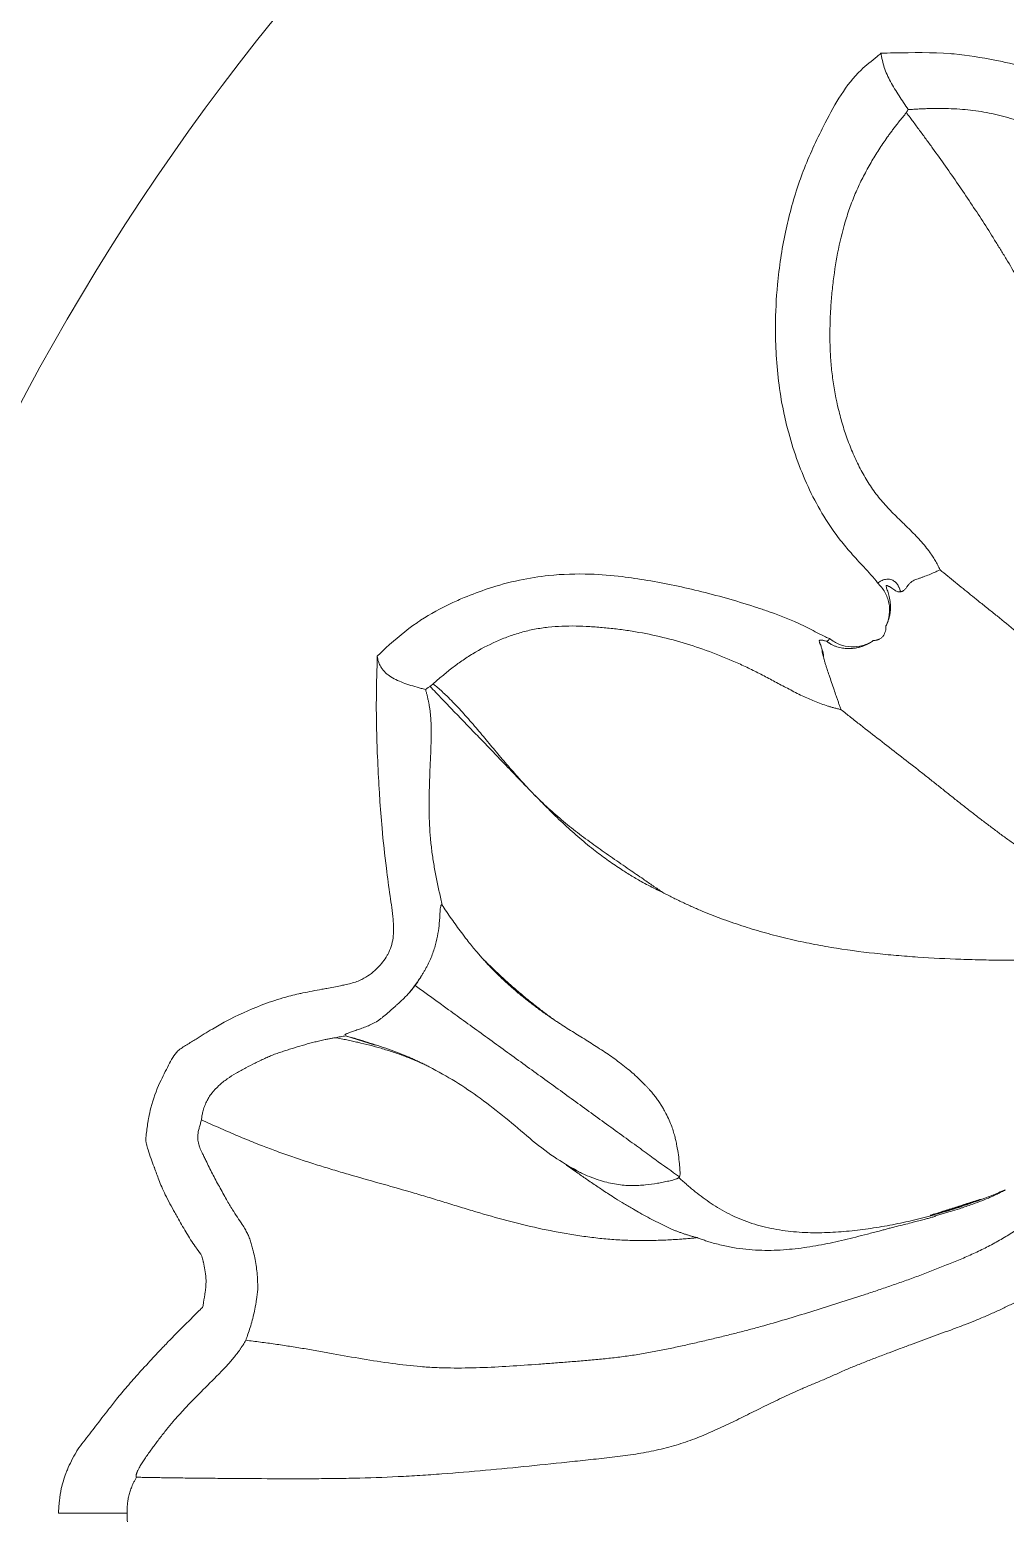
# Model space of a CAD drawing. Header units: millimetres. Extents: x 54 to 1314, y 20 to 614.
# Drawn here: x 383.802 to 384.98, y 188.37 to 190.163 of the extents above; entities that cross this region are included whole.
import ezdxf

# ---------------------------------------------------------------- set-up
doc = ezdxf.new("R2010")
doc.units = ezdxf.units.MM
doc.layers.add('A_РАЗМ.ОСНОВНЫЕ', color=4, linetype='Continuous', lineweight=13)
doc.layers.add('А_ШТУКАТУРКА ФАСАД', color=7, linetype='Continuous', lineweight=15)

# ---------------------------------------------------------------- blocks, each defined once
blk = doc.blocks.new('Филенка')
at = {"layer": 'А_ШТУКАТУРКА ФАСАД', "lineweight": 9}
blk.add_line((1.4905, 1.1825), (1.526, 1.1935), dxfattribs=at)
at = {"layer": 'А_ШТУКАТУРКА ФАСАД', "lineweight": 15}
for radius in [3.1268, 2.8768]:
    blk.add_arc((-0.6268, 0.6166), radius, 317.6514, 42.3486, dxfattribs=at)
at = {"layer": 'А_ШТУКАТУРКА ФАСАД', "lineweight": 9}
for points, knots in [([(0, 2.8346), (0.012, 2.8342), (0.0274, 2.8333), (0.0582, 2.8283), (0.0791, 2.8223), (0.1135, 2.8086), (0.1341, 2.7975), (0.1572, 2.7805), (0.1739, 2.7663), (0.1906, 2.748), (0.2038, 2.7303), (0.2136, 2.7174), (0.2326, 2.6974), (0.2553, 2.6862), (0.2863, 2.6762), (0.3087, 2.6716), (0.3349, 2.674), (0.3553, 2.6799), (0.3735, 2.6903), (0.3889, 2.6991), (0.402, 2.7049), (0.4146, 2.7085), (0.4314, 2.7113), (0.4447, 2.7122), (0.4567, 2.7128), (0.4659, 2.7132), (0.4844, 2.7118), (0.4987, 2.7047), (0.5157, 2.6913), (0.5233, 2.6826), (0.5311, 2.6683), (0.5373, 2.6518), (0.5385, 2.6338), (0.5408, 2.6007), (0.5449, 2.5725), (0.5496, 2.536), (0.5524, 2.5074), (0.5551, 2.4717), (0.5577, 2.4424), (0.5603, 2.4203), (0.5638, 2.4051), (0.5734, 2.3897), (0.5829, 2.3786), (0.5969, 2.3664), (0.6149, 2.3584), (0.635, 2.353), (0.6499, 2.3524), (0.6699, 2.3569), (0.6955, 2.3628), (0.7213, 2.3686), (0.7522, 2.3751), (0.7759, 2.3791), (0.8166, 2.3825), (0.8462, 2.3819), (0.8743, 2.3814), (0.8794, 2.3812)], [0.0130444, 0.0130444, 0.0130444, 0.0130444, 0.0408142, 0.0487485, 0.0852039, 0.0907986, 0.1340566, 0.1388652, 0.1570514, 0.1845201, 0.1958669, 0.2081117, 0.2221753, 0.2593851, 0.2652478, 0.2965348, 0.3118836, 0.3253384, 0.3451041, 0.3602721, 0.366089, 0.3785043, 0.3906656, 0.4053849, 0.4089554, 0.4181235, 0.4263245, 0.4522803, 0.4533158, 0.4757073, 0.4783855, 0.4909677, 0.5159659, 0.5200672, 0.5673619, 0.5818921, 0.6054404, 0.6341782, 0.6649293, 0.6734211, 0.6848943, 0.7012171, 0.7145606, 0.7184523, 0.7442779, 0.7591628, 0.765639, 0.7789267, 0.8060703, 0.8265993, 0.8404446, 0.8789223, 0.8821986, 0.9351204, 0.9471112, 0.9471112, 0.9471112, 0.9471112]), ([(0.8464, 2.3131), (0.8483, 2.3159), (0.852, 2.3215), (0.8576, 2.3299), (0.8629, 2.3384), (0.8679, 2.3469), (0.8722, 2.3554), (0.8756, 2.364), (0.8774, 2.3712), (0.8786, 2.3769), (0.8792, 2.3798), (0.8794, 2.3812)], [0, 0, 0, 0, 0.1250152, 0.2500303, 0.3750459, 0.5000524, 0.6250371, 0.7500095, 0.8749947, 0.9374957, 1, 1, 1, 1]), ([(0.8794, 2.3812), (0.8809, 2.38), (0.889, 2.3732), (0.9175, 2.3508), (0.9367, 2.317), (0.9592, 2.2724), (0.9704, 2.2474), (0.9847, 2.2066), (0.9962, 2.1634), (1.0049, 2.1061), (1.0073, 2.0562), (1.006, 2.0038), (1.0004, 1.9608), (0.9871, 1.9059), (0.9676, 1.8523), (0.9392, 1.8052), (0.9152, 1.7766), (0.8999, 1.76), (0.8883, 1.7477), (0.8835, 1.741)], [0.021125, 0.021125, 0.021125, 0.021125, 0.0288291, 0.0618897, 0.1613028, 0.1757831, 0.2541406, 0.2680302, 0.3440618, 0.4268514, 0.4922755, 0.5374919, 0.6307993, 0.6601366, 0.7536356, 0.8463752, 0.8724506, 0.901656, 0.9333859, 0.9333859, 0.9333859, 0.9333859]), ([(0.6419, 2.2802), (0.6426, 2.2803), (0.6439, 2.2804), (0.6459, 2.2807), (0.6482, 2.2811), (0.6509, 2.2815), (0.655, 2.2823), (0.6601, 2.2835), (0.6684, 2.2856), (0.6789, 2.2886), (0.6894, 2.2919), (0.6978, 2.2946), (0.704, 2.2966), (0.7103, 2.2986), (0.7187, 2.3013), (0.7293, 2.3044), (0.7421, 2.3077), (0.7551, 2.3103), (0.768, 2.3122), (0.7813, 2.3135), (0.7943, 2.3143), (0.8078, 2.3145), (0.8185, 2.3144), (0.8271, 2.3142), (0.8333, 2.3139), (0.8398, 2.3135), (0.8441, 2.3132), (0.8464, 2.3131)], [0, 0, 0, 0, 0.010481, 0.020967, 0.031467, 0.046829, 0.062745, 0.093835, 0.124917, 0.187329, 0.249822, 0.281022, 0.312205, 0.343376, 0.374536, 0.436823, 0.499113, 0.561558, 0.624347, 0.683801, 0.749856, 0.810241, 0.875317, 0.904197, 0.934657, 0.966616, 1, 1, 1, 1]), ([(1.143, 1.367), (1.1411, 1.3659), (1.1371, 1.3639), (1.1312, 1.3608), (1.1252, 1.3579), (1.1192, 1.355), (1.1131, 1.3522), (1.1069, 1.3494), (1.1008, 1.3467), (1.0885, 1.3415), (1.0697, 1.3342), (1.0445, 1.3255), (1.0187, 1.3178), (0.9926, 1.3111), (0.9661, 1.3053), (0.931, 1.2988), (0.8958, 1.2941), (0.8609, 1.2907), (0.8261, 1.2881), (0.7909, 1.2863), (0.7563, 1.2853), (0.7302, 1.285), (0.7044, 1.2853), (0.678, 1.2863), (0.6559, 1.2888), (0.6384, 1.2925), (0.6256, 1.2964), (0.6133, 1.3016), (0.6037, 1.3071), (0.5963, 1.3119), (0.5909, 1.3157), (0.5864, 1.319), (0.5828, 1.3217), (0.5792, 1.3243), (0.5747, 1.3276), (0.5693, 1.3314), (0.5637, 1.335), (0.5579, 1.3384), (0.552, 1.3416), (0.547, 1.3442), (0.543, 1.3462), (0.539, 1.3482), (0.5341, 1.3509), (0.5284, 1.3545), (0.5233, 1.3589), (0.5191, 1.3642), (0.5157, 1.37), (0.513, 1.3762), (0.511, 1.3815), (0.5095, 1.3858), (0.5081, 1.3901), (0.5062, 1.3954), (0.5038, 1.4017), (0.5012, 1.408), (0.4984, 1.4142), (0.4956, 1.4203), (0.4927, 1.4264), (0.4898, 1.4326), (0.487, 1.4387), (0.4835, 1.447), (0.4796, 1.4575), (0.4763, 1.4705), (0.4746, 1.4839), (0.4744, 1.4975), (0.4756, 1.5109), (0.478, 1.5242), (0.4811, 1.5372), (0.4842, 1.5478), (0.4868, 1.5561), (0.4895, 1.5644), (0.4944, 1.5787), (0.5048, 1.6069), (0.5169, 1.6387), (0.5282, 1.6711), (0.5349, 1.6916), (0.5394, 1.7061), (0.542, 1.7144), (0.5446, 1.7228), (0.5478, 1.7332), (0.5517, 1.7458), (0.5557, 1.7583), (0.5614, 1.775), (0.5689, 1.7957), (0.579, 1.8202), (0.5896, 1.8445), (0.6004, 1.8689), (0.6109, 1.8934), (0.6192, 1.9141), (0.6257, 1.9307), (0.6305, 1.9431), (0.6355, 1.9555), (0.6406, 1.9678), (0.6459, 1.9801), (0.6514, 1.9922), (0.6571, 2.0043), (0.6629, 2.0163), (0.668, 2.0262), (0.672, 2.034), (0.6762, 2.0419), (0.6815, 2.0517), (0.6879, 2.0634), (0.6944, 2.075), (0.7032, 2.0905), (0.7144, 2.1097), (0.7258, 2.1289), (0.7351, 2.1441), (0.7445, 2.1593), (0.7612, 2.1857), (0.781, 2.2154), (0.8013, 2.2447), (0.8143, 2.2628), (0.8248, 2.2773), (0.8327, 2.288), (0.8392, 2.2968), (0.8445, 2.3039), (0.8472, 2.3075), (0.8487, 2.3094)], [0, 0, 0, 0, 0.003876, 0.007765, 0.011666, 0.015578, 0.019499, 0.023428, 0.027363, 0.031303, 0.046799, 0.062548, 0.078011, 0.093953, 0.109752, 0.125481, 0.156726, 0.172311, 0.187894, 0.219093, 0.235632, 0.250339, 0.26598, 0.281649, 0.297251, 0.305083, 0.312923, 0.320653, 0.328364, 0.332238, 0.336126, 0.340026, 0.341977, 0.343928, 0.347828, 0.351724, 0.355618, 0.359515, 0.363421, 0.367336, 0.369295, 0.371252, 0.375163, 0.379076, 0.38303, 0.386943, 0.39088, 0.394838, 0.398795, 0.400776, 0.402756, 0.406712, 0.410662, 0.414607, 0.418553, 0.422501, 0.426453, 0.430408, 0.434364, 0.438309, 0.446162, 0.454009, 0.461932, 0.46979, 0.477611, 0.485484, 0.49338, 0.501215, 0.505123, 0.509027, 0.516831, 0.532446, 0.563695, 0.579307, 0.594916, 0.602715, 0.606612, 0.610508, 0.618297, 0.626082, 0.633864, 0.641645, 0.657208, 0.672792, 0.688404, 0.703993, 0.719559, 0.735126, 0.742915, 0.750705, 0.758492, 0.766273, 0.774048, 0.781818, 0.789586, 0.797352, 0.80512, 0.809005, 0.81289, 0.820663, 0.828439, 0.836219, 0.844001, 0.859577, 0.875166, 0.882966, 0.89077, 0.906374, 0.937582, 0.953188, 0.968791, 0.976593, 0.984394, 0.992196, 0.995731, 1, 1, 1, 1]), ([(0.8492, 2.3087), (0.8502, 2.3075), (0.8523, 2.305), (0.8554, 2.3013), (0.8584, 2.2974), (0.8615, 2.2936), (0.8645, 2.2896), (0.8675, 2.2856), (0.873, 2.278), (0.8807, 2.2667), (0.8904, 2.2511), (0.8994, 2.235), (0.9077, 2.2181), (0.915, 2.2005), (0.9233, 2.1762), (0.9313, 2.1447), (0.9364, 2.1126), (0.9391, 2.0867), (0.9409, 2.0607), (0.9414, 2.0344), (0.94, 2.0082), (0.9373, 1.9823), (0.9325, 1.9567), (0.9257, 1.9316), (0.9194, 1.9129), (0.9121, 1.8947), (0.9036, 1.877), (0.8938, 1.8602), (0.8844, 1.847), (0.8761, 1.8372), (0.8696, 1.8301), (0.8628, 1.8232), (0.857, 1.8176), (0.8524, 1.8131), (0.8477, 1.8086), (0.842, 1.8029), (0.8352, 1.796), (0.8288, 1.7888), (0.8237, 1.7826), (0.8199, 1.7775), (0.8169, 1.7731), (0.8138, 1.7682), (0.8108, 1.7626), (0.8089, 1.7588), (0.808, 1.7568)], [0, 0, 0, 0, 0.009074, 0.018126, 0.027164, 0.036191, 0.045214, 0.054239, 0.063271, 0.095468, 0.126552, 0.158325, 0.189241, 0.220651, 0.252317, 0.31527, 0.377685, 0.408894, 0.440163, 0.50308, 0.534561, 0.565828, 0.628031, 0.659177, 0.690479, 0.722052, 0.753483, 0.784486, 0.815247, 0.830628, 0.84605, 0.861519, 0.877024, 0.884782, 0.892539, 0.908039, 0.923499, 0.938908, 0.954229, 0.961978, 0.96947, 0.979567, 0.989736, 1, 1, 1, 1]), ([(0.8464, 2.3131), (0.8467, 2.3126), (0.8472, 2.3117), (0.8478, 2.3108), (0.8481, 2.3103)], [0, 0, 0, 0, 0.497418, 1, 1, 1, 1]), ([(0.808, 1.7568), (0.8049, 1.7543), (0.7987, 1.7493), (0.7895, 1.7417), (0.7803, 1.7342), (0.7711, 1.7268), (0.7612, 1.7188), (0.7505, 1.7102), (0.7352, 1.698), (0.7163, 1.6826), (0.6978, 1.6671), (0.6834, 1.6545), (0.6746, 1.6466), (0.6676, 1.6402), (0.6608, 1.6338), (0.6524, 1.6257), (0.6442, 1.6177), (0.6377, 1.6112), (0.6313, 1.6048), (0.6235, 1.5967), (0.6142, 1.587), (0.6052, 1.5772), (0.5963, 1.5673), (0.5877, 1.5572), (0.5794, 1.5469), (0.5714, 1.5362), (0.564, 1.525), (0.5573, 1.5131), (0.5518, 1.5002), (0.5478, 1.4865), (0.5455, 1.4722), (0.5451, 1.4576), (0.5466, 1.443), (0.55, 1.4285), (0.5546, 1.417), (0.5596, 1.4084), (0.5641, 1.4024), (0.5692, 1.3969), (0.5769, 1.3904), (0.5877, 1.3841), (0.602, 1.3796), (0.6167, 1.3787), (0.6285, 1.3805), (0.6375, 1.3828), (0.6463, 1.3855), (0.657, 1.3897), (0.6692, 1.3954), (0.6809, 1.4016), (0.6922, 1.4083), (0.7033, 1.4153), (0.7142, 1.4226), (0.725, 1.4301), (0.7356, 1.4379), (0.7463, 1.4458), (0.7552, 1.4526), (0.7624, 1.4581), (0.7696, 1.4637), (0.7768, 1.4694), (0.7841, 1.4751), (0.7914, 1.4809), (0.7988, 1.4868), (0.8062, 1.4927), (0.8137, 1.4986), (0.8231, 1.5061), (0.8383, 1.5181), (0.8576, 1.5331), (0.8809, 1.5512), (0.9004, 1.5663), (0.916, 1.5786), (0.9237, 1.5848), (0.9275, 1.5878)], [0, 0, 0, 0, 0.012593, 0.025173, 0.037704, 0.050153, 0.062487, 0.078207, 0.093733, 0.124964, 0.156181, 0.17181, 0.187428, 0.195229, 0.203026, 0.21862, 0.234226, 0.242038, 0.249854, 0.265479, 0.281098, 0.296716, 0.312339, 0.327966, 0.343561, 0.359121, 0.374667, 0.390267, 0.406019, 0.421779, 0.437397, 0.453039, 0.468723, 0.484287, 0.500005, 0.50784, 0.51569, 0.52359, 0.531416, 0.54713, 0.562778, 0.578508, 0.594262, 0.601978, 0.609921, 0.625619, 0.641312, 0.656924, 0.672499, 0.688061, 0.703621, 0.719185, 0.734754, 0.750331, 0.765921, 0.773723, 0.781532, 0.797156, 0.804955, 0.812747, 0.828321, 0.836109, 0.843901, 0.859503, 0.875126, 0.906331, 0.937542, 0.968774, 0.984457, 1, 1, 1, 1]), ([(0.8557, 1.7304), (0.8555, 1.7304), (0.8549, 1.7305), (0.8542, 1.7307), (0.8535, 1.731), (0.8525, 1.7315), (0.8514, 1.7323), (0.8502, 1.7335), (0.8491, 1.7348), (0.8482, 1.7361), (0.8474, 1.737), (0.8467, 1.738), (0.8455, 1.7397), (0.8435, 1.7417), (0.8407, 1.7436), (0.8377, 1.745), (0.8351, 1.746), (0.8329, 1.7467), (0.8307, 1.7474), (0.8268, 1.7488), (0.8213, 1.7509), (0.816, 1.7532), (0.8115, 1.7552), (0.8093, 1.7563), (0.808, 1.7568)], [0, 0, 0, 0, 0.01504, 0.030372, 0.045999, 0.061926, 0.091968, 0.124139, 0.155358, 0.186629, 0.202273, 0.217917, 0.249199, 0.31173, 0.374263, 0.43683, 0.499404, 0.530691, 0.561979, 0.624553, 0.749699, 0.874849, 0.929623, 1, 1, 1, 1]), ([(0.8557, 1.7304), (0.8558, 1.7307), (0.856, 1.7314), (0.8564, 1.7324), (0.8567, 1.7334), (0.8571, 1.7344), (0.8575, 1.7355), (0.858, 1.7365), (0.8585, 1.7376), (0.8594, 1.7391), (0.8604, 1.7405), (0.8617, 1.7419), (0.8633, 1.7433), (0.8654, 1.7445), (0.868, 1.7454), (0.871, 1.7457), (0.8739, 1.7454), (0.8767, 1.7446), (0.879, 1.7436), (0.8813, 1.7424), (0.8827, 1.7414), (0.8835, 1.741)], [0, 0, 0, 0, 0.007924, 0.01585, 0.023776, 0.031701, 0.040313, 0.047525, 0.05573, 0.063341, 0.079025, 0.094763, 0.126119, 0.1797, 0.251102, 0.36318, 0.500655, 0.618153, 0.750325, 0.863224, 1, 1, 1, 1]), ([(0.8835, 1.741), (0.88, 1.7378), (0.877, 1.734), (0.8724, 1.7258), (0.8707, 1.7213), (0.8689, 1.7121), (0.8687, 1.7073), (0.8699, 1.698), (0.8712, 1.6934), (0.8733, 1.6891)], [0, 0, 0, 0, 0.25, 0.25, 0.5, 0.5, 0.75, 0.75, 1, 1, 1, 1]), ([(0.9415, 1.6739), (0.9431, 1.6743), (0.9518, 1.6781), (0.9745, 1.6911), (1.0022, 1.7022), (1.0459, 1.7169), (1.0946, 1.731), (1.1495, 1.7425), (1.1945, 1.7493), (1.2343, 1.7526), (1.276, 1.7513), (1.3173, 1.7448), (1.3514, 1.7355), (1.3786, 1.7253), (1.4061, 1.7131), (1.4251, 1.7028), (1.4517, 1.6849), (1.4691, 1.6702), (1.4844, 1.6559), (1.4878, 1.6526)], [0.0386608, 0.0386608, 0.0386608, 0.0386608, 0.0465843, 0.0821209, 0.1656605, 0.1885996, 0.3006962, 0.4073035, 0.4566611, 0.5181337, 0.5977238, 0.6550002, 0.7172191, 0.7662841, 0.7930927, 0.8606941, 0.8691441, 0.9462714, 0.9691041, 0.9691041, 0.9691041, 0.9691041]), ([(0.8733, 1.6891), (0.873, 1.6897), (0.8724, 1.6909), (0.8716, 1.6927), (0.8708, 1.6946), (0.8702, 1.6965), (0.8693, 1.6994), (0.8685, 1.7032), (0.8679, 1.7078), (0.8678, 1.7123), (0.8681, 1.7181), (0.8693, 1.7247), (0.8713, 1.7313), (0.8728, 1.7354), (0.8731, 1.7373), (0.8728, 1.7379), (0.872, 1.7379), (0.8709, 1.7375), (0.8698, 1.7369), (0.8685, 1.7362), (0.8673, 1.7354), (0.8657, 1.7342), (0.8638, 1.7329), (0.8617, 1.7314), (0.8597, 1.7305), (0.8581, 1.7301), (0.8568, 1.7301), (0.8561, 1.7303), (0.8557, 1.7304)], [0, 0, 0, 0, 0.012235, 0.02466, 0.037286, 0.050125, 0.063187, 0.094691, 0.125529, 0.157078, 0.188235, 0.250621, 0.313379, 0.376045, 0.407427, 0.438892, 0.470276, 0.501479, 0.532706, 0.563981, 0.595285, 0.626592, 0.689112, 0.751423, 0.819478, 0.892532, 0.94499, 1, 1, 1, 1]), ([(0.8886, 1.6713), (0.8881, 1.6714), (0.8871, 1.6715), (0.8858, 1.6717), (0.8845, 1.672), (0.8833, 1.6723), (0.882, 1.6728), (0.8806, 1.6735), (0.8788, 1.6747), (0.8768, 1.6766), (0.8751, 1.6794), (0.8739, 1.6825), (0.8733, 1.6858), (0.8733, 1.688), (0.8733, 1.6891)], [0, 0, 0, 0, 0.054119, 0.105935, 0.155656, 0.20351, 0.249738, 0.313564, 0.37513, 0.50034, 0.621285, 0.750293, 0.870165, 1, 1, 1, 1]), ([(0.9275, 1.5878), (0.929, 1.5882), (0.9319, 1.5889), (0.9361, 1.59), (0.94, 1.5911), (0.9452, 1.5927), (0.9518, 1.5949), (0.9621, 1.5989), (0.975, 1.6047), (0.9902, 1.6125), (1.0055, 1.6206), (1.0205, 1.6287), (1.0357, 1.6364), (1.0562, 1.646), (1.0823, 1.6568), (1.1142, 1.6678), (1.1468, 1.6766), (1.1746, 1.682), (1.1969, 1.6852), (1.214, 1.687), (1.2309, 1.6884), (1.2479, 1.6891), (1.2646, 1.6889), (1.2813, 1.6877), (1.2978, 1.6853), (1.3138, 1.6814), (1.3293, 1.6764), (1.3493, 1.6683), (1.3682, 1.6583), (1.3857, 1.6469), (1.3959, 1.6394), (1.4037, 1.6333), (1.4094, 1.6285), (1.4149, 1.6238), (1.4185, 1.6206), (1.4203, 1.619)], [0, 0, 0, 0, 0.008467, 0.016436, 0.023907, 0.030884, 0.046389, 0.062056, 0.091835, 0.12486, 0.156256, 0.187654, 0.219043, 0.250439, 0.312911, 0.374976, 0.43688, 0.498957, 0.530756, 0.561615, 0.593707, 0.624372, 0.656032, 0.686955, 0.71855, 0.749955, 0.78113, 0.81228, 0.875041, 0.906987, 0.937606, 0.95331, 0.968769, 0.984411, 1, 1, 1, 1]), ([(0.8886, 1.6713), (0.8925, 1.6687), (0.8968, 1.6667), (0.906, 1.6641), (0.9107, 1.6636), (0.9202, 1.664), (0.9249, 1.665), (0.9337, 1.6684), (0.9379, 1.6708), (0.9415, 1.6739)], [0, 0, 0, 0, 0.25, 0.25, 0.5, 0.5, 0.75, 0.75, 1, 1, 1, 1]), ([(0.9448, 1.6705), (0.9446, 1.6703), (0.9442, 1.67), (0.9436, 1.6695), (0.9429, 1.669), (0.9421, 1.6684), (0.9403, 1.6672), (0.9376, 1.6657), (0.9342, 1.6644), (0.9298, 1.663), (0.9243, 1.6619), (0.9174, 1.6615), (0.9114, 1.662), (0.9066, 1.663), (0.9029, 1.664), (0.8993, 1.6653), (0.896, 1.6668), (0.8932, 1.6683), (0.8908, 1.6697), (0.8893, 1.6708), (0.8886, 1.6713)], [0, 0, 0, 0, 0.010558, 0.021069, 0.031624, 0.04698, 0.063052, 0.125926, 0.188908, 0.251241, 0.375289, 0.499816, 0.624896, 0.689277, 0.749353, 0.813782, 0.874791, 0.917772, 0.959486, 1, 1, 1, 1]), ([(0.9415, 1.6739), (0.9416, 1.6737), (0.9416, 1.6734), (0.9418, 1.6731), (0.942, 1.6727), (0.9424, 1.6723), (0.943, 1.6718), (0.9438, 1.6712), (0.9445, 1.6707), (0.9448, 1.6705)], [0, 0, 0, 0, 0.0833155, 0.1666986, 0.2501732, 0.3751278, 0.5000874, 0.7500385, 1, 1, 1, 1]), ([(0.9504, 1.6593), (0.9505, 1.66), (0.9508, 1.6614), (0.9514, 1.6635), (0.952, 1.6653), (0.9525, 1.6666), (0.9528, 1.6673), (0.9531, 1.6681), (0.9535, 1.669), (0.9538, 1.67), (0.9539, 1.6709), (0.9536, 1.6716), (0.9527, 1.6721), (0.9513, 1.672), (0.9497, 1.6718), (0.9483, 1.6714), (0.9466, 1.671), (0.9454, 1.6707), (0.9448, 1.6705)], [0, 0, 0, 0, 0.124583, 0.249162, 0.373753, 0.436064, 0.467226, 0.498389, 0.560671, 0.622827, 0.684839, 0.74688, 0.809556, 0.8731, 0.904471, 0.936216, 0.967199, 1, 1, 1, 1]), ([(0.9275, 1.5878), (0.928, 1.5891), (0.929, 1.5918), (0.9305, 1.5959), (0.932, 1.6001), (0.9339, 1.6055), (0.9362, 1.6124), (0.939, 1.6208), (0.9418, 1.629), (0.9441, 1.6357), (0.9457, 1.6406), (0.9469, 1.6445), (0.948, 1.6481), (0.9486, 1.6505), (0.9488, 1.6517)], [0, 0, 0, 0, 0.059042, 0.12039, 0.184045, 0.250005, 0.365128, 0.500006, 0.636849, 0.750009, 0.816353, 0.875004, 0.938858, 1, 1, 1, 1]), ([(0.9504, 1.6593), (0.9503, 1.6589), (0.9503, 1.6581), (0.9502, 1.6569), (0.9499, 1.6554), (0.9495, 1.6537), (0.9491, 1.6524), (0.9488, 1.6517)], [0, 0, 0, 0, 0.168262, 0.335043, 0.500356, 0.754841, 1, 1, 1, 1]), ([(0.9488, 1.6517), (0.9489, 1.6523), (0.9489, 1.6531), (0.9489, 1.6542), (0.949, 1.6551), (0.9491, 1.656), (0.9494, 1.6569), (0.9496, 1.6577), (0.9499, 1.6585), (0.9502, 1.659), (0.9504, 1.6593)], [0, 0, 0, 0, 0.249992, 0.384402, 0.49998, 0.634046, 0.750091, 0.846697, 0.929975, 1, 1, 1, 1]), ([(1.4296, 1.6122), (1.4313, 1.6127), (1.4347, 1.6136), (1.4415, 1.6155), (1.4497, 1.6179), (1.459, 1.6212), (1.4675, 1.6251), (1.4738, 1.629), (1.4781, 1.6327), (1.481, 1.6358), (1.4834, 1.6393), (1.4852, 1.6428), (1.4865, 1.6461), (1.4873, 1.6492), (1.4877, 1.6515), (1.4878, 1.6526)], [0, 0, 0, 0, 0.062503, 0.125006, 0.250012, 0.375021, 0.499995, 0.624948, 0.688977, 0.749946, 0.813641, 0.874975, 0.917304, 0.958976, 1, 1, 1, 1]), ([(1.4878, 1.6526), (1.488, 1.6414), (1.489, 1.614), (1.489, 1.5768), (1.4879, 1.5374), (1.4864, 1.5076), (1.4845, 1.4755), (1.4819, 1.4405), (1.4776, 1.401), (1.4726, 1.3644), (1.4694, 1.343), (1.468, 1.3261), (1.4676, 1.3114), (1.4723, 1.2969), (1.4795, 1.2844), (1.489, 1.2732), (1.5017, 1.2638), (1.5149, 1.258), (1.5238, 1.256), (1.5359, 1.2534), (1.5452, 1.2516), (1.5603, 1.2488), (1.5717, 1.2467), (1.5874, 1.2434), (1.6043, 1.239), (1.6341, 1.2289), (1.6625, 1.2158), (1.6883, 1.2013), (1.7038, 1.1915), (1.7178, 1.1828), (1.7315, 1.1747), (1.7384, 1.1607), (1.7452, 1.1478), (1.7534, 1.1312), (1.7598, 1.1134), (1.7634, 1.0975), (1.7653, 1.087), (1.7662, 1.0794), (1.7672, 1.0713), (1.7676, 1.0674), (1.7664, 1.0619), (1.7643, 1.0545), (1.7612, 1.0454), (1.7585, 1.0382), (1.7553, 1.0298), (1.7524, 1.0216), (1.7481, 1.0107), (1.7419, 0.9973), (1.7353, 0.9852), (1.7268, 0.9703), (1.7223, 0.9622), (1.7152, 0.9503), (1.7109, 0.9434), (1.7041, 0.9342), (1.6997, 0.9289), (1.6984, 0.9228), (1.6971, 0.9173), (1.6957, 0.9106), (1.6947, 0.9027), (1.6945, 0.8936), (1.6952, 0.8869), (1.6966, 0.8774), (1.6975, 0.8715), (1.6986, 0.8656), (1.7006, 0.8637), (1.7063, 0.8581), (1.7141, 0.8504), (1.7243, 0.8403), (1.7324, 0.8321), (1.7417, 0.8225), (1.7526, 0.8109), (1.7642, 0.7984), (1.7772, 0.7843), (1.7894, 0.7705), (1.8019, 0.7555), (1.8145, 0.7394), (1.8252, 0.7254), (1.8377, 0.7093), (1.8459, 0.6992), (1.8551, 0.6846), (1.8597, 0.6751), (1.8656, 0.6602), (1.8696, 0.6479), (1.8715, 0.634), (1.8724, 0.6239), (1.8727, 0.6189), (1.8729, 0.6166)], [0.0134857, 0.0134857, 0.0134857, 0.0134857, 0.0383961, 0.0742828, 0.096119, 0.1258074, 0.1405451, 0.1675631, 0.2036312, 0.2286441, 0.2496525, 0.2516819, 0.2663195, 0.2818831, 0.2847681, 0.2982866, 0.3141235, 0.3190063, 0.3301525, 0.3342685, 0.3465107, 0.3511887, 0.3685452, 0.3721282, 0.3867491, 0.4071873, 0.4415592, 0.4556113, 0.4727827, 0.4825484, 0.4921238, 0.5073108, 0.5159219, 0.5245095, 0.5486707, 0.5575349, 0.560417, 0.5725453, 0.5744716, 0.5783882, 0.5813502, 0.5867596, 0.5953437, 0.6028966, 0.6037503, 0.6152961, 0.6221993, 0.6298354, 0.6480062, 0.6527425, 0.6678374, 0.6686375, 0.6834728, 0.6859329, 0.6938684, 0.6984981, 0.6995281, 0.7064549, 0.7137643, 0.7169888, 0.7266794, 0.7285593, 0.7383691, 0.7403083, 0.7413677, 0.744244, 0.7579655, 0.7657337, 0.7763933, 0.7834651, 0.7953823, 0.811743, 0.8214032, 0.8379184, 0.8526378, 0.8647352, 0.8832087, 0.8918544, 0.909974, 0.9120381, 0.9300825, 0.9334375, 0.9474723, 0.958533, 0.9646904, 0.9698079, 0.9698079, 0.9698079, 0.9698079]), ([(1.3019, 1.4889), (1.3035, 1.4906), (1.3068, 1.4941), (1.3118, 1.4995), (1.3175, 1.5058), (1.324, 1.5132), (1.3337, 1.5244), (1.3433, 1.5358), (1.3527, 1.5471), (1.362, 1.5583), (1.3716, 1.5696), (1.3812, 1.5807), (1.3887, 1.5889), (1.3961, 1.5968), (1.4031, 1.6037), (1.4093, 1.6096), (1.4148, 1.6145), (1.4185, 1.6175), (1.4203, 1.619)], [0, 0, 0, 0, 0.039916, 0.081585, 0.125015, 0.184829, 0.250092, 0.376722, 0.439088, 0.500469, 0.625573, 0.691084, 0.750453, 0.815039, 0.875131, 0.91845, 0.960062, 1, 1, 1, 1]), ([(1.4241, 1.6161), (1.4217, 1.6136), (1.4167, 1.6083), (1.4065, 1.5976), (1.3936, 1.5842), (1.3783, 1.5683), (1.3629, 1.5524), (1.3477, 1.5365), (1.3317, 1.5199), (1.3166, 1.5041), (1.3063, 1.4935), (1.3019, 1.4889)], [0, 0, 0, 0, 0.058205, 0.125016, 0.250019, 0.375013, 0.500003, 0.62691, 0.749986, 0.890914, 1, 1, 1, 1]), ([(1.4241, 1.6161), (1.425, 1.6154), (1.4268, 1.6142), (1.4286, 1.6128), (1.4296, 1.6122)], [0, 0, 0, 0, 0.502195, 1, 1, 1, 1]), ([(1.4296, 1.6122), (1.4292, 1.611), (1.4284, 1.6084), (1.4274, 1.6046), (1.4265, 1.6005), (1.4256, 1.5965), (1.4249, 1.5924), (1.4241, 1.587), (1.4234, 1.5802), (1.4228, 1.5721), (1.4225, 1.5613), (1.4227, 1.5477), (1.4234, 1.5313), (1.4244, 1.5093), (1.4251, 1.4872), (1.4252, 1.4651), (1.4247, 1.4486), (1.4236, 1.4321), (1.4218, 1.4158), (1.4197, 1.4022), (1.4178, 1.3915), (1.4163, 1.3834), (1.4146, 1.3754), (1.4128, 1.3673), (1.4111, 1.3594), (1.41, 1.3542), (1.4095, 1.3517)], [0, 0, 0, 0, 0.014824, 0.030225, 0.046218, 0.062822, 0.07796, 0.094434, 0.125888, 0.157217, 0.188475, 0.250889, 0.313284, 0.375744, 0.501096, 0.562709, 0.625799, 0.687198, 0.749942, 0.812167, 0.843722, 0.874665, 0.906581, 0.937419, 0.970266, 1, 1, 1, 1]), ([(1.143, 1.367), (1.1469, 1.3696), (1.1546, 1.3749), (1.1681, 1.3842), (1.1844, 1.3954), (1.2036, 1.4086), (1.2237, 1.4227), (1.2435, 1.4372), (1.2597, 1.4499), (1.2721, 1.4605), (1.2813, 1.4687), (1.2902, 1.4772), (1.296, 1.483), (1.2989, 1.4859)], [0, 0, 0, 0, 0.071942, 0.143946, 0.250011, 0.375028, 0.499993, 0.625404, 0.749875, 0.813015, 0.87509, 0.93728, 1, 1, 1, 1]), ([(1.2989, 1.4859), (1.2962, 1.4831), (1.2904, 1.4771), (1.2788, 1.4654), (1.2639, 1.4509), (1.2456, 1.4344), (1.2278, 1.4196), (1.2108, 1.4067), (1.1958, 1.3964), (1.1819, 1.3877), (1.1705, 1.381), (1.1604, 1.3755), (1.1518, 1.3711), (1.1459, 1.3683), (1.143, 1.367)], [0, 0, 0, 0, 0.059851, 0.125383, 0.250569, 0.37535, 0.499847, 0.601031, 0.70035, 0.776309, 0.851648, 0.901511, 0.950951, 1, 1, 1, 1]), ([(1.3607, 1.2872), (1.362, 1.2887), (1.3649, 1.2919), (1.3692, 1.297), (1.3741, 1.303), (1.3799, 1.3102), (1.388, 1.3209), (1.3963, 1.3324), (1.404, 1.3435), (1.4078, 1.3491), (1.4095, 1.3517)], [0, 0, 0, 0, 0.075071, 0.158378, 0.249942, 0.359599, 0.500091, 0.750026, 0.883178, 1, 1, 1, 1]), ([(1.4095, 1.3517), (1.4096, 1.3517), (1.4098, 1.3518), (1.41, 1.3519), (1.4103, 1.3518), (1.4105, 1.3516), (1.4107, 1.3514), (1.4109, 1.351), (1.411, 1.3506), (1.4113, 1.3495), (1.4117, 1.3473), (1.412, 1.3433), (1.4122, 1.3383), (1.4127, 1.331), (1.4137, 1.3207), (1.4163, 1.3074), (1.4197, 1.2959), (1.4234, 1.2865), (1.4261, 1.2807), (1.4285, 1.2761), (1.4304, 1.2726), (1.4325, 1.2692), (1.4339, 1.267), (1.4347, 1.2659)], [0, 0, 0, 0, 0.0158, 0.031499, 0.047131, 0.06273, 0.07833, 0.093966, 0.109673, 0.125483, 0.186359, 0.250893, 0.311307, 0.375862, 0.500719, 0.624947, 0.750124, 0.81275, 0.874591, 0.906147, 0.937393, 0.968979, 1, 1, 1, 1]), ([(1.2747, 1.2133), (1.2766, 1.2148), (1.2805, 1.2176), (1.2863, 1.2219), (1.2918, 1.2262), (1.2992, 1.2319), (1.3083, 1.2393), (1.3191, 1.2484), (1.3298, 1.2577), (1.3401, 1.2672), (1.3505, 1.2771), (1.3572, 1.2837), (1.3607, 1.2872)], [0, 0, 0, 0, 0.064735, 0.127948, 0.189644, 0.24983, 0.375026, 0.499484, 0.622956, 0.749423, 0.870781, 1, 1, 1, 1]), ([(1.3607, 1.2872), (1.3593, 1.2856), (1.3566, 1.2826), (1.3523, 1.2781), (1.348, 1.2736), (1.3436, 1.2692), (1.3391, 1.2648), (1.3345, 1.2604), (1.3298, 1.2561), (1.325, 1.2518), (1.3182, 1.246), (1.3093, 1.2387), (1.2982, 1.23), (1.2866, 1.2215), (1.2787, 1.2161), (1.2747, 1.2133)], [0, 0, 0, 0, 0.054017, 0.10836, 0.163042, 0.218076, 0.273476, 0.329255, 0.385425, 0.442, 0.498991, 0.621223, 0.7454, 0.871625, 1, 1, 1, 1]), ([(1.4347, 1.2659), (1.4353, 1.2649), (1.4365, 1.263), (1.4385, 1.2602), (1.4404, 1.2574), (1.4426, 1.2543), (1.445, 1.2509), (1.4478, 1.2473), (1.4498, 1.2451), (1.4508, 1.2439)], [0, 0, 0, 0, 0.127261, 0.25295, 0.377163, 0.49996, 0.666371, 0.832882, 1, 1, 1, 1]), ([(1.4347, 1.2659), (1.4351, 1.2651), (1.436, 1.2635), (1.4375, 1.2612), (1.4389, 1.259), (1.4405, 1.2567), (1.4415, 1.2553), (1.4421, 1.2545)], [0, 0, 0, 0, 0.2008, 0.401177, 0.601154, 0.800753, 1, 1, 1, 1]), ([(1.4421, 1.2545), (1.4288, 1.2449), (1.4153, 1.2351), (1.3879, 1.2152), (1.3599, 1.195), (1.3314, 1.1743), (1.3101, 1.1588), (1.303, 1.1537), (1.2888, 1.1434), (1.2675, 1.128), (1.2463, 1.1126), (1.2251, 1.0972), (1.218, 1.092), (1.2038, 1.0818), (1.1897, 1.0715), (1.173, 1.0594), (1.1638, 1.0528), (1.1579, 1.0485), (1.1551, 1.0464), (1.1414, 1.0365), (1.1321, 1.0298), (1.1229, 1.0231)], [0, 0, 0, 0, 0.125, 0.125, 0.25, 0.375, 0.375, 0.4375, 0.4375, 0.5, 0.625, 0.625, 0.6875, 0.6875, 0.75, 0.8125, 0.84375, 0.84375, 0.875, 0.875, 1, 1, 1, 1]), ([(1.4508, 1.2439), (1.4502, 1.2446), (1.4489, 1.2461), (1.447, 1.2482), (1.4452, 1.2504), (1.4436, 1.2525), (1.4426, 1.2538), (1.4421, 1.2545)], [0, 0, 0, 0, 0.215071, 0.423158, 0.623529, 0.815817, 1, 1, 1, 1]), ([(1.4508, 1.2439), (1.4514, 1.2433), (1.4526, 1.242), (1.4544, 1.2402), (1.4562, 1.2384), (1.4579, 1.2367), (1.4597, 1.2351), (1.4614, 1.2335), (1.4637, 1.2315), (1.4663, 1.2292), (1.4694, 1.2264), (1.4724, 1.2237), (1.4763, 1.2202), (1.4802, 1.2169), (1.4842, 1.2138), (1.4883, 1.211), (1.4937, 1.208), (1.5002, 1.2051), (1.5054, 1.2031), (1.5094, 1.2017), (1.5134, 1.2003), (1.5178, 1.1988), (1.5216, 1.1975), (1.5239, 1.1966), (1.5254, 1.1959), (1.5264, 1.1954), (1.5268, 1.195), (1.527, 1.1949)], [0, 0, 0, 0, 0.021343, 0.042345, 0.063008, 0.083326, 0.103293, 0.122901, 0.142143, 0.178221, 0.213563, 0.248631, 0.285087, 0.356177, 0.389917, 0.427369, 0.501519, 0.570568, 0.641847, 0.678389, 0.713337, 0.787878, 0.856829, 0.893735, 0.929707, 0.965029, 1, 1, 1, 1]), ([(1.1518, 1.1198), (1.1523, 1.1205), (1.1535, 1.122), (1.1553, 1.1243), (1.1573, 1.1266), (1.1595, 1.1291), (1.1618, 1.1316), (1.1654, 1.1355), (1.1708, 1.1409), (1.1778, 1.1474), (1.1853, 1.1538), (1.1955, 1.1618), (1.2063, 1.1695), (1.2171, 1.1768), (1.228, 1.1838), (1.2418, 1.1924), (1.2556, 1.2009), (1.2651, 1.207), (1.2705, 1.2105), (1.2732, 1.2124), (1.2747, 1.2133)], [0, 0, 0, 0, 0.018511, 0.0379663, 0.0583786, 0.0797577, 0.1021111, 0.1254432, 0.1845486, 0.2499615, 0.3091654, 0.3750854, 0.5001514, 0.5626338, 0.6251215, 0.7501265, 0.8751286, 0.9376158, 0.966142, 1, 1, 1, 1]), ([(1.425, 1.1562), (1.4266, 1.157), (1.4298, 1.1587), (1.4347, 1.161), (1.4396, 1.1633), (1.4445, 1.1655), (1.4517, 1.1687), (1.4616, 1.1728), (1.4784, 1.1791), (1.4953, 1.1846), (1.5124, 1.1898), (1.521, 1.1923), (1.5256, 1.1936)], [0, 0, 0, 0, 0.0505816, 0.10088, 0.1509044, 0.2006639, 0.2501678, 0.371761, 0.4997111, 0.7495485, 0.866863, 1, 1, 1, 1]), ([(1.5383, 1.1914), (1.536, 1.1909), (1.5313, 1.1901), (1.5245, 1.1887), (1.5178, 1.1873), (1.5086, 1.1852), (1.497, 1.1824), (1.4828, 1.1785), (1.4686, 1.1741), (1.4557, 1.1695), (1.4444, 1.165), (1.4346, 1.1608), (1.4282, 1.1577), (1.425, 1.1562)], [0, 0, 0, 0, 0.060399, 0.119352, 0.176864, 0.232942, 0.356917, 0.47604, 0.605317, 0.730741, 0.821644, 0.911367, 1, 1, 1, 1]), ([(1.5256, 1.1936), (1.5277, 1.1933), (1.531, 1.1927), (1.5352, 1.192), (1.5373, 1.1916), (1.5383, 1.1914)], [0, 0, 0, 0, 0.500152, 0.761341, 1, 1, 1, 1]), ([(1.5383, 1.1914), (1.5397, 1.1911), (1.5424, 1.1907), (1.5465, 1.1899), (1.5515, 1.1889), (1.557, 1.1877), (1.5693, 1.1847), (1.5815, 1.1812), (1.5937, 1.1774), (1.5997, 1.1754), (1.6057, 1.1735), (1.6119, 1.1713), (1.6179, 1.1689), (1.6238, 1.1662), (1.6296, 1.1635), (1.6371, 1.1597), (1.6467, 1.1548), (1.6582, 1.1487), (1.6692, 1.1417), (1.6793, 1.1337), (1.6865, 1.126), (1.6912, 1.1193), (1.6942, 1.1138), (1.6967, 1.1079), (1.6982, 1.103), (1.6991, 1.0993), (1.6995, 1.0969), (1.6998, 1.0945), (1.7001, 1.093), (1.7002, 1.0923)], [0, 0, 0, 0, 0.019995, 0.040849, 0.062567, 0.094539, 0.125096, 0.249336, 0.280731, 0.311245, 0.340723, 0.373161, 0.405796, 0.435303, 0.467203, 0.497983, 0.558113, 0.623755, 0.686706, 0.749256, 0.812111, 0.843445, 0.874713, 0.909172, 0.94655, 0.959324, 0.973269, 0.986924, 1, 1, 1, 1]), ([(1.2465, 1.0307), (1.2559, 1.036), (1.276, 1.0472), (1.3039, 1.0699), (1.3328, 1.0946), (1.3624, 1.1179), (1.3931, 1.1389), (1.4144, 1.1504), (1.425, 1.1562)], [0, 0, 0, 0, 0.148275, 0.318459, 0.490637, 0.669089, 0.834257, 1, 1, 1, 1]), ([(1.1518, 1.1198), (1.1512, 1.119), (1.1501, 1.1175), (1.1485, 1.1153), (1.147, 1.1131), (1.145, 1.1101), (1.1427, 1.1064), (1.1394, 1.1006), (1.1359, 1.0936), (1.1327, 1.0859), (1.1303, 1.0789), (1.1285, 1.0726), (1.127, 1.0666), (1.1255, 1.0589), (1.124, 1.0496), (1.1229, 1.0407), (1.1223, 1.034), (1.1221, 1.03), (1.122, 1.027), (1.1222, 1.025), (1.1226, 1.0236), (1.1231, 1.0228), (1.1234, 1.0225), (1.1236, 1.0223)], [0, 0, 0, 0, 0.016003, 0.03179, 0.047379, 0.062788, 0.094276, 0.125819, 0.187359, 0.251176, 0.313824, 0.376113, 0.433568, 0.500782, 0.625806, 0.750751, 0.813206, 0.875691, 0.906994, 0.93837, 0.969335, 0.982723, 1, 1, 1, 1]), ([(1.7002, 1.0923), (1.6967, 1.0906), (1.6897, 1.0874), (1.6792, 1.0827), (1.6689, 1.0782), (1.6586, 1.0737), (1.6485, 1.0695), (1.6385, 1.0654), (1.6262, 1.0605), (1.6108, 1.0547), (1.5925, 1.0481), (1.5738, 1.0419), (1.5553, 1.036), (1.5367, 1.0304), (1.5119, 1.0231), (1.4807, 1.0143), (1.4495, 1.0054), (1.4277, 0.999), (1.4153, 0.9952), (1.4029, 0.9914), (1.3873, 0.9866), (1.3625, 0.979), (1.3312, 0.9701), (1.2933, 0.9608), (1.2614, 0.9547), (1.2358, 0.9508), (1.2197, 0.9489), (1.2068, 0.9477), (1.1971, 0.947), (1.1874, 0.9465), (1.1777, 0.9463), (1.168, 0.9462), (1.1583, 0.9463), (1.1486, 0.9465), (1.1393, 0.9468), (1.1297, 0.9473), (1.121, 0.9479), (1.1131, 0.9485), (1.107, 0.9491), (1.1032, 0.9495), (1.1015, 0.9497)], [0, 0, 0, 0, 0.018594, 0.037037, 0.055274, 0.073254, 0.090931, 0.108263, 0.125209, 0.155041, 0.187783, 0.219041, 0.250295, 0.281549, 0.312807, 0.375337, 0.437866, 0.469104, 0.484718, 0.500332, 0.53156, 0.562791, 0.625277, 0.68776, 0.750241, 0.781481, 0.812686, 0.828286, 0.843891, 0.85951, 0.875153, 0.890793, 0.906406, 0.921994, 0.937559, 0.952002, 0.968673, 0.980795, 0.991268, 1, 1, 1, 1]), ([(1.7002, 1.0923), (1.7006, 1.0906), (1.7014, 1.0874), (1.7028, 1.0827), (1.704, 1.078), (1.7046, 1.0736), (1.7046, 1.0696), (1.7042, 1.0659), (1.7034, 1.0623), (1.7019, 1.0577), (1.6996, 1.0529), (1.697, 1.0477), (1.6942, 1.0418), (1.6909, 1.0349), (1.687, 1.027), (1.6828, 1.0192), (1.6785, 1.0114), (1.6742, 1.0035), (1.669, 0.9941), (1.6633, 0.9844), (1.6567, 0.9744), (1.6515, 0.9667), (1.6475, 0.9601), (1.6446, 0.9548), (1.6422, 0.9495), (1.6404, 0.9439), (1.6387, 0.9381), (1.6369, 0.9312), (1.6353, 0.9231), (1.6337, 0.914), (1.6327, 0.9048), (1.6323, 0.8976), (1.6322, 0.8925), (1.6321, 0.8894), (1.6321, 0.8864), (1.6325, 0.8834), (1.6329, 0.8803), (1.6334, 0.8765), (1.634, 0.8723), (1.635, 0.8662), (1.6365, 0.8587), (1.6387, 0.8497), (1.6413, 0.8411), (1.6434, 0.8349), (1.6447, 0.831), (1.6454, 0.8291), (1.646, 0.8273), (1.6464, 0.8262), (1.6466, 0.8256)], [0, 0, 0, 0, 0.018466, 0.036412, 0.053863, 0.070971, 0.084622, 0.097247, 0.110116, 0.123774, 0.148279, 0.165876, 0.185006, 0.21552, 0.24622, 0.275974, 0.307538, 0.338366, 0.368853, 0.417947, 0.454849, 0.491891, 0.51388, 0.534318, 0.553183, 0.57389, 0.594641, 0.615442, 0.647172, 0.678908, 0.710309, 0.742207, 0.752952, 0.763555, 0.773954, 0.783837, 0.794559, 0.806192, 0.823634, 0.838403, 0.870572, 0.902814, 0.935216, 0.967458, 0.9757, 0.983724, 0.991892, 1, 1, 1, 1]), ([(1.6466, 0.8256), (1.6437, 0.8253), (1.6377, 0.8246), (1.6259, 0.8231), (1.6112, 0.8211), (1.5936, 0.8184), (1.576, 0.8156), (1.5584, 0.8125), (1.5351, 0.8083), (1.5056, 0.803), (1.4704, 0.7975), (1.4409, 0.7941), (1.4174, 0.7926), (1.3936, 0.7919), (1.3637, 0.7924), (1.3281, 0.7942), (1.2984, 0.7963), (1.2747, 0.7981), (1.2599, 0.7993), (1.248, 0.8002), (1.2362, 0.8012), (1.2214, 0.8025), (1.2037, 0.8043), (1.1861, 0.8065), (1.1686, 0.8092), (1.1541, 0.8118), (1.1427, 0.8141), (1.1341, 0.8158), (1.1256, 0.8176), (1.1144, 0.8201), (1.1005, 0.8232), (1.0841, 0.8271), (1.068, 0.831), (1.0521, 0.8349), (1.0364, 0.839), (1.0158, 0.8446), (0.9905, 0.852), (0.9604, 0.8613), (0.9303, 0.8708), (0.9049, 0.8789), (0.8842, 0.8858), (0.8685, 0.8911), (0.8526, 0.8967), (0.8366, 0.9025), (0.8204, 0.9087), (0.8041, 0.915), (0.7878, 0.9216), (0.7743, 0.9274), (0.7636, 0.9323), (0.753, 0.9374), (0.74, 0.9442), (0.7249, 0.9531), (0.7097, 0.9634), (0.6974, 0.9732), (0.6875, 0.9821), (0.6792, 0.9904), (0.6699, 1.0001), (0.6591, 1.0119), (0.6477, 1.0242), (0.6371, 1.0352), (0.6283, 1.044), (0.6215, 1.0506), (0.6155, 1.0564), (0.612, 1.06), (0.6103, 1.0616)], [0, 0, 0, 0, 0.00786, 0.015636, 0.031274, 0.046908, 0.062542, 0.078178, 0.093815, 0.125088, 0.157061, 0.187594, 0.203058, 0.218862, 0.250071, 0.281257, 0.312459, 0.32807, 0.343684, 0.35149, 0.359295, 0.374905, 0.39052, 0.406124, 0.421704, 0.437282, 0.445078, 0.452885, 0.4607, 0.468509, 0.484125, 0.499756, 0.515387, 0.531018, 0.54664, 0.562255, 0.593488, 0.624733, 0.655977, 0.687224, 0.702828, 0.718417, 0.734012, 0.749639, 0.765283, 0.780929, 0.796575, 0.812217, 0.820041, 0.82785, 0.843404, 0.858889, 0.874346, 0.892064, 0.900845, 0.909973, 0.923477, 0.936982, 0.953343, 0.968492, 0.977963, 0.986496, 0.993717, 1, 1, 1, 1]), ([(1.1236, 1.0223), (1.1223, 1.0211), (1.1193, 1.0185), (1.1149, 1.0147), (1.1104, 1.0107), (1.1044, 1.0058), (1.0967, 0.9997), (1.0871, 0.9927), (1.0768, 0.986), (1.0658, 0.9797), (1.054, 0.974), (1.0416, 0.969), (1.0287, 0.9648), (1.011, 0.9603), (0.9928, 0.9574), (0.9746, 0.956), (0.9565, 0.9554), (0.9341, 0.9561), (0.9121, 0.9581), (0.8947, 0.9604), (0.8817, 0.9624), (0.8688, 0.9647), (0.8559, 0.9673), (0.8431, 0.9701), (0.826, 0.9743), (0.8088, 0.979), (0.7918, 0.9842), (0.779, 0.9884), (0.7665, 0.9928), (0.7553, 0.9969), (0.7456, 1.0007), (0.7373, 1.004), (0.7319, 1.0063), (0.7292, 1.0075)], [0, 0, 0, 0, 0.014024, 0.03109, 0.046629, 0.062155, 0.093162, 0.124129, 0.155151, 0.186419, 0.218306, 0.249558, 0.280944, 0.312577, 0.375476, 0.406858, 0.438394, 0.501369, 0.563891, 0.595095, 0.62629, 0.657489, 0.688704, 0.719944, 0.751221, 0.813935, 0.846018, 0.876546, 0.908013, 0.938492, 0.95922, 0.979717, 1, 1, 1, 1]), ([(1.2591, 1.0372), (1.2582, 1.0366), (1.2563, 1.0356), (1.2535, 1.034), (1.2508, 1.0325), (1.248, 1.031), (1.2452, 1.0296), (1.2424, 1.0283), (1.2396, 1.027), (1.2341, 1.0245), (1.226, 1.0213), (1.2156, 1.0179), (1.2057, 1.0154), (1.1963, 1.0138), (1.1874, 1.0128), (1.1793, 1.0126), (1.1714, 1.0128), (1.1614, 1.0136), (1.1517, 1.015), (1.1425, 1.0167), (1.1368, 1.0179), (1.1324, 1.0189), (1.1291, 1.0198), (1.1268, 1.0205), (1.1254, 1.0211), (1.1247, 1.0215), (1.1241, 1.0218), (1.1238, 1.0221), (1.1236, 1.0223)], [0, 0, 0, 0, 0.015305, 0.030659, 0.046073, 0.061563, 0.077141, 0.092821, 0.108616, 0.124538, 0.185778, 0.249039, 0.31035, 0.374132, 0.436643, 0.499239, 0.558338, 0.624387, 0.749515, 0.812909, 0.87467, 0.905939, 0.937193, 0.96845, 0.976719, 0.984135, 0.992307, 1, 1, 1, 1]), ([(1.208, 1.0022), (1.2103, 1.0037), (1.2146, 1.0065), (1.221, 1.0109), (1.2273, 1.0151), (1.2355, 1.0207), (1.2461, 1.0281), (1.2546, 1.034), (1.2591, 1.0372)], [0, 0, 0, 0, 0.133311, 0.249974, 0.373626, 0.499931, 0.731693, 1, 1, 1, 1]), ([(0.7292, 1.0075), (0.7299, 1.007), (0.7315, 1.0062), (0.734, 1.0049), (0.7365, 1.0036), (0.7399, 1.002), (0.7443, 0.9999), (0.7513, 0.9969), (0.7602, 0.9932), (0.7699, 0.9897), (0.7771, 0.9872), (0.7844, 0.9848), (0.7912, 0.9827), (0.7985, 0.9805), (0.804, 0.9789), (0.8095, 0.9774), (0.8131, 0.9764), (0.8149, 0.9759)], [0, 0, 0, 0, 0.029388, 0.060018, 0.091896, 0.12503, 0.184879, 0.250116, 0.375224, 0.500251, 0.583546, 0.625185, 0.750079, 0.814725, 0.874988, 0.939027, 1, 1, 1, 1]), ([(0.8195, 0.9766), (0.8179, 0.9771), (0.8145, 0.978), (0.8094, 0.9795), (0.8034, 0.9812), (0.7965, 0.9833), (0.7862, 0.9866), (0.7762, 0.9899), (0.766, 0.9935), (0.7609, 0.9954), (0.758, 0.9964)], [0, 0, 0, 0, 0.080378, 0.163747, 0.250114, 0.371309, 0.500199, 0.750104, 0.858993, 1, 1, 1, 1]), ([(0.758, 0.9964), (0.7607, 0.9955), (0.7659, 0.9939), (0.7763, 0.9906), (0.7866, 0.9873), (0.7969, 0.984), (0.8047, 0.9815), (0.8123, 0.9791), (0.8174, 0.9775), (0.8198, 0.9767)], [0, 0, 0, 0, 0.129522, 0.249843, 0.499695, 0.627383, 0.749823, 0.87716, 1, 1, 1, 1]), ([(1.1314, 0.9596), (1.1326, 0.9601), (1.1359, 0.9617), (1.1425, 0.9649), (1.1544, 0.9708), (1.1667, 0.9774), (1.1794, 0.9846), (1.1893, 0.9905), (1.1992, 0.9966), (1.2054, 1.0005), (1.208, 1.0022)], [0, 0, 0, 0, 0.04432, 0.125, 0.249998, 0.499986, 0.600894, 0.749991, 0.893058, 1, 1, 1, 1]), ([(0.8131, 0.9756), (0.8147, 0.9751), (0.8178, 0.9743), (0.8224, 0.973), (0.8277, 0.9716), (0.8338, 0.97), (0.8412, 0.9681), (0.8494, 0.966), (0.8583, 0.9638), (0.8642, 0.9623), (0.8672, 0.9616)], [0, 0, 0, 0, 0.085676, 0.168991, 0.249981, 0.374035, 0.499966, 0.661372, 0.827994, 1, 1, 1, 1]), ([(0.8672, 0.9616), (0.8688, 0.9612), (0.872, 0.9603), (0.8768, 0.959), (0.8823, 0.9575), (0.8887, 0.9559), (0.8981, 0.9534), (0.9097, 0.9504), (0.9236, 0.947), (0.9374, 0.9439), (0.9512, 0.9411), (0.9652, 0.9386), (0.9793, 0.9366), (0.9936, 0.9352), (1.0083, 0.9343), (1.0233, 0.9343), (1.0386, 0.9351), (1.0516, 0.9367), (1.0621, 0.9385), (1.0701, 0.9402), (1.078, 0.9421), (1.085, 0.9441), (1.0911, 0.946), (1.0964, 0.9478), (1.0998, 0.949), (1.1015, 0.9497)], [0, 0, 0, 0, 0.020338, 0.041169, 0.062498, 0.09306, 0.124962, 0.187454, 0.249989, 0.312491, 0.374941, 0.437348, 0.499746, 0.562218, 0.624919, 0.687468, 0.749673, 0.811911, 0.843634, 0.874684, 0.906274, 0.937393, 0.958516, 0.979379, 1, 1, 1, 1]), ([(1.1015, 0.9497), (1.1028, 0.95), (1.1054, 0.9507), (1.1092, 0.9518), (1.1129, 0.9529), (1.1166, 0.9541), (1.1203, 0.9554), (1.124, 0.9567), (1.1277, 0.9581), (1.1302, 0.9591), (1.1314, 0.9596)], [0, 0, 0, 0, 0.13147, 0.259157, 0.383114, 0.503397, 0.628773, 0.75271, 0.875395, 1, 1, 1, 1]), ([(0.9189, 0.7913), (0.9168, 0.7922), (0.9125, 0.7939), (0.9058, 0.7966), (0.899, 0.7993), (0.8919, 0.8021), (0.8846, 0.8049), (0.8771, 0.8077), (0.868, 0.8112), (0.8569, 0.8154), (0.8441, 0.8201), (0.8309, 0.825), (0.8136, 0.8313), (0.7961, 0.8377), (0.7787, 0.8443), (0.7657, 0.8494), (0.753, 0.8547), (0.7402, 0.8604), (0.7276, 0.8663), (0.7192, 0.8705), (0.7151, 0.8726)], [0, 0, 0, 0, 0.0328883, 0.0666826, 0.1013854, 0.1369939, 0.1735033, 0.2109086, 0.2492042, 0.3087889, 0.3747577, 0.4375644, 0.5001899, 0.6250364, 0.6902146, 0.7496987, 0.8133191, 0.8745835, 0.9376114, 1, 1, 1, 1]), ([(1.6466, 0.8256), (1.6471, 0.8247), (1.6482, 0.8229), (1.6499, 0.8202), (1.6516, 0.8174), (1.654, 0.8139), (1.6572, 0.8095), (1.6625, 0.8028), (1.6698, 0.7945), (1.683, 0.7809), (1.6989, 0.7651), (1.7142, 0.7495), (1.7254, 0.7376), (1.734, 0.7279), (1.7424, 0.7177), (1.7491, 0.7091), (1.7545, 0.7021), (1.7583, 0.6969), (1.7621, 0.6917), (1.7659, 0.6864), (1.7694, 0.6812), (1.7721, 0.677), (1.774, 0.6738), (1.7752, 0.6717), (1.7762, 0.6699), (1.7769, 0.6684), (1.7773, 0.6675), (1.7775, 0.6671)], [0, 0, 0, 0, 0.015428, 0.030983, 0.046672, 0.062499, 0.092934, 0.124659, 0.184756, 0.249727, 0.392414, 0.499661, 0.56038, 0.624761, 0.685355, 0.749945, 0.781247, 0.812535, 0.843812, 0.875121, 0.908038, 0.937245, 0.953389, 0.968423, 0.979266, 0.989772, 1, 1, 1, 1]), ([(0.9779, 0.7659), (0.9758, 0.7667), (0.9716, 0.7685), (0.9652, 0.7711), (0.9587, 0.7738), (0.9522, 0.7766), (0.9457, 0.7794), (0.9391, 0.7823), (0.9324, 0.7852), (0.9257, 0.7882), (0.9212, 0.7903), (0.9189, 0.7913)], [0, 0, 0, 0, 0.108845, 0.218236, 0.328181, 0.43869, 0.549771, 0.661433, 0.773685, 0.886538, 1, 1, 1, 1]), ([(1.7787, 0.6602), (1.7775, 0.6602), (1.7752, 0.6601), (1.7716, 0.66), (1.7677, 0.6599), (1.7626, 0.6598), (1.7562, 0.6597), (1.7475, 0.6596), (1.7373, 0.6594), (1.7215, 0.6592), (1.7001, 0.659), (1.6651, 0.6586), (1.6297, 0.6584), (1.5946, 0.6583), (1.5683, 0.6583), (1.5419, 0.6585), (1.5066, 0.6591), (1.4714, 0.6603), (1.4362, 0.6623), (1.401, 0.6647), (1.3571, 0.6685), (1.3045, 0.6735), (1.2609, 0.6781), (1.2307, 0.6813), (1.2136, 0.6832), (1.2008, 0.6846), (1.1881, 0.6863), (1.1713, 0.6887), (1.1507, 0.6925), (1.1268, 0.6986), (1.1041, 0.7065), (1.0824, 0.7156), (1.0649, 0.7238), (1.051, 0.7305), (1.0406, 0.7357), (1.0303, 0.7408), (1.02, 0.7459), (1.0096, 0.751), (0.9991, 0.756), (0.9886, 0.761), (0.9814, 0.7643), (0.9779, 0.7659)], [0, 0, 0, 0, 0.003975, 0.008289, 0.012942, 0.017935, 0.026282, 0.035858, 0.048831, 0.062759, 0.092411, 0.125549, 0.188341, 0.219734, 0.251133, 0.282546, 0.313938, 0.37667, 0.408031, 0.439394, 0.502148, 0.564853, 0.627222, 0.658385, 0.673994, 0.689635, 0.705321, 0.721067, 0.752449, 0.783455, 0.814278, 0.845116, 0.876048, 0.891548, 0.907062, 0.922581, 0.938096, 0.953492, 0.969089, 0.984739, 1, 1, 1, 1]), ([(1.7779, 0.6664), (1.7778, 0.6665), (1.7777, 0.6668), (1.7776, 0.667), (1.7775, 0.6671)], [0, 0, 0, 0, 0.498178, 1, 1, 1, 1]), ([(1.7778, 0.6664), (1.7779, 0.6662), (1.7781, 0.6657), (1.7783, 0.6651), (1.7785, 0.6644), (1.7787, 0.6637), (1.779, 0.6629), (1.7791, 0.6618), (1.7791, 0.661), (1.7789, 0.6605), (1.7787, 0.6603), (1.7787, 0.6602)], [0, 0, 0, 0, 0.062675, 0.125333, 0.188134, 0.251237, 0.373465, 0.500744, 0.7515, 0.872101, 1, 1, 1, 1]), ([(1.7787, 0.6602), (1.7792, 0.6592), (1.7804, 0.6571), (1.7821, 0.6536), (1.7839, 0.6495), (1.7858, 0.6447), (1.7875, 0.6391), (1.7888, 0.6335), (1.7895, 0.6279), (1.7899, 0.6223), (1.7899, 0.6185), (1.7899, 0.6166)], [0, 0, 0, 0, 0.076839, 0.160042, 0.249463, 0.375131, 0.500919, 0.633773, 0.74989, 0.870935, 1, 1, 1, 1]), ([(1.7787, 0.5729), (1.7791, 0.5737), (1.7801, 0.5754), (1.7814, 0.578), (1.7826, 0.5806), (1.7841, 0.5841), (1.7858, 0.5885), (1.7875, 0.594), (1.7887, 0.5995), (1.7895, 0.6051), (1.7899, 0.6108), (1.7899, 0.6146), (1.7899, 0.6166)], [0, 0, 0, 0, 0.06478, 0.127921, 0.189468, 0.249467, 0.377666, 0.500922, 0.625597, 0.749893, 0.869732, 1, 1, 1, 1])]:
    blk.add_open_spline(points, degree=3, knots=knots, dxfattribs=at)
for points, degree in [([(0.8487, 2.3094), (0.8485, 2.3097), (0.8483, 2.31), (0.8481, 2.3103)], 3), ([(0.8487, 2.3094), (0.8489, 2.3092), (0.849, 2.309), (0.8492, 2.3087)], 3), ([(1.4203, 1.619), (1.4215, 1.618), (1.4228, 1.6171), (1.4241, 1.6161)], 3), ([(1.3019, 1.4889), (1.3009, 1.4879), (1.2999, 1.4869), (1.2989, 1.4859)], 3), ([(1.5259, 1.1939), (1.5256, 1.1936)], 1), ([(0.8149, 0.9759), (0.8143, 0.9758), (0.8137, 0.9757), (0.8131, 0.9756)], 3), ([(1.7779, 0.6664), (1.7778, 0.6664), (1.7778, 0.6664), (1.7778, 0.6664)], 3), ([(1.7779, 0.6664), (1.7778, 0.6664), (1.7778, 0.6664), (1.7778, 0.6664)], 3), ([(1.7899, 0.6166), (1.8175, 0.6166), (1.8452, 0.6166), (1.8729, 0.6166)], 3)]:
    blk.add_open_spline(points, degree=degree, dxfattribs=at)

msp = doc.modelspace()

# ---------------------------------------------------------------- block references
at = {"layer": 'A_РАЗМ.ОСНОВНЫЕ', "xscale": -1}
msp.add_blockref('Филенка', (385.7093, 187.7535), dxfattribs=at)

doc.saveas('drawing.dxf')
